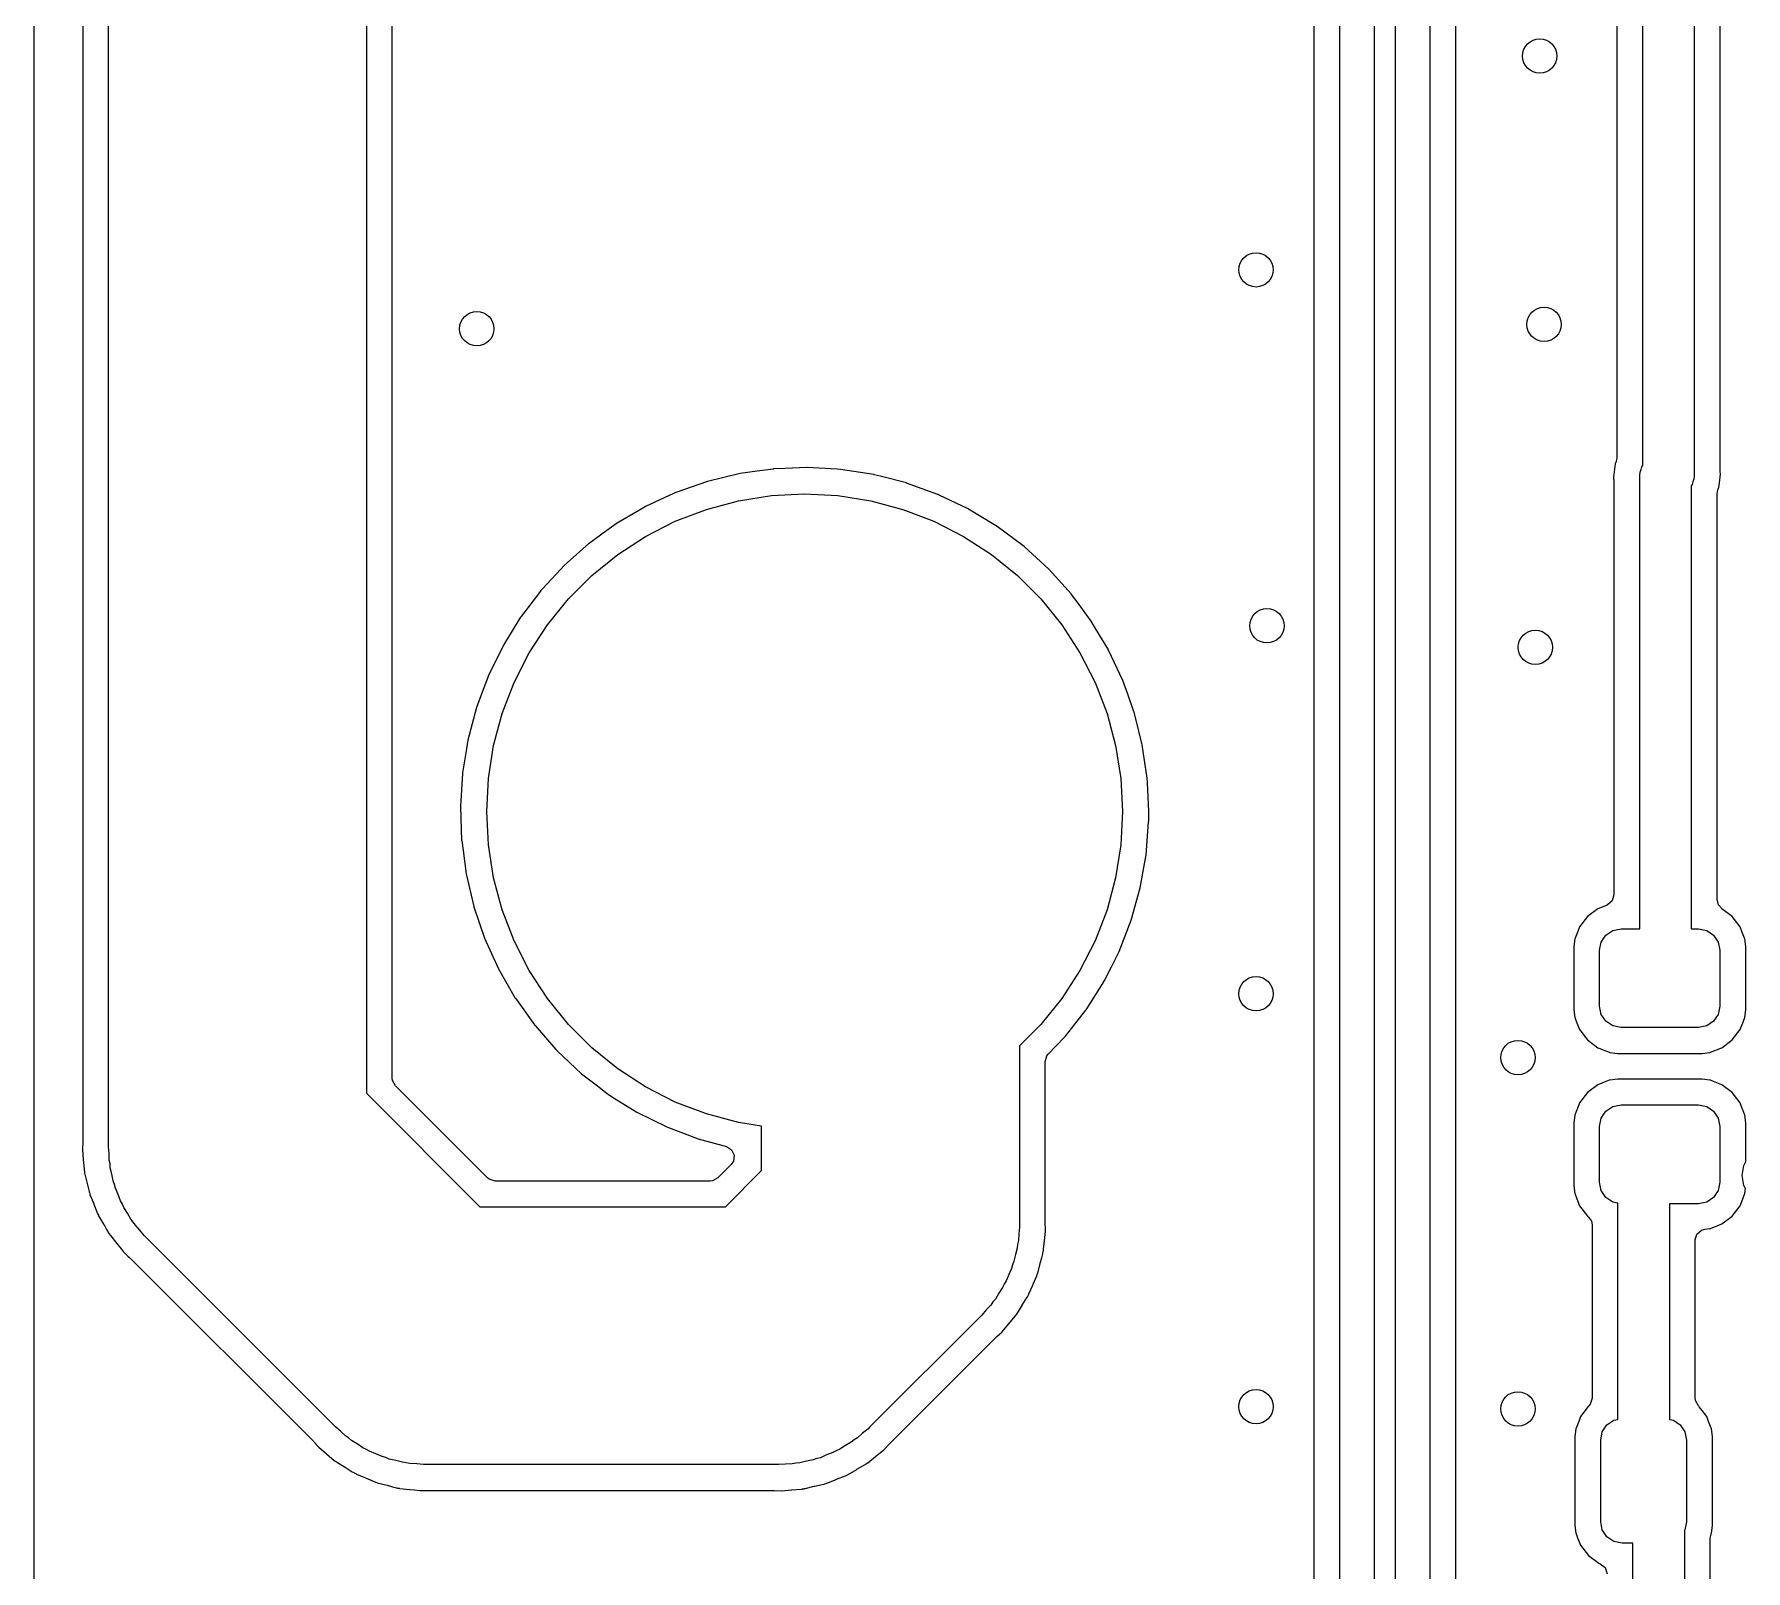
# Model space of a CAD drawing. Extents: x 4.14 to 7.68, y -5.31 to -1.77.
# Drawn here: x 4.135 to 4.919, y -3.891 to -3.187 of the extents above; entities that cross this region are included whole.
import ezdxf

# ---------------------------------------------------------------- set-up
doc = ezdxf.new("R2010")
doc.units = 0
doc.header["$MEASUREMENT"] = 0
doc.layers.add('BLACK', color=7, linetype='CONTINUOUS')

msp = doc.modelspace()

# ---------------------------------------------------------------- linework, layer by layer
at = {"layer": 'BLACK', "linetype": 'CONTINUOUS'}
for p, q in [((4.13522, -5.30864), (4.13522, -1.77797)), ((4.15746, -2.0367), (4.15746, -3.69464)), ((4.16929, -3.69685), (4.16929, -2.03543)), ((4.2874, -2.05989), (4.2874, -3.67239)), ((4.29923, -3.66543), (4.29923, -2.06685)), ((4.7215, -2.91331), (4.7215, -4.04448)), ((4.73333, -4.05144), (4.73333, -2.91069)), ((4.74908, -2.91396), (4.74908, -4.05471)), ((4.75892, -4.06204), (4.75892, -2.92129)), ((4.77467, -2.92456), (4.77467, -4.06531)), ((4.7865, -4.06269), (4.7865, -2.93152)), ((4.89581, -3.16), (4.89581, -3.3886)), ((4.87219, -3.38465), (4.87219, -3.16489)), ((4.90764, -3.38672), (4.90764, -3.16188)), ((4.86036, -3.17185), (4.86036, -3.38093)), ((4.46646, -3.38731), (4.45864, -3.38841)), ((4.47378, -3.38628), (4.46646, -3.38731)), ((4.4739, -3.38627), (4.47378, -3.38628)), ((4.47378, -3.38628), (4.47378, -3.38628)), ((4.47909, -3.38605), (4.4739, -3.38627)), ((4.48917, -3.38563), (4.47909, -3.38605)), ((4.48929, -3.38562), (4.48917, -3.38563)), ((4.48917, -3.38563), (4.48917, -3.38563)), ((4.50309, -3.38639), (4.48929, -3.38562)), ((4.50455, -3.38647), (4.50309, -3.38639)), ((4.50467, -3.38648), (4.50455, -3.38647)), ((4.50455, -3.38647), (4.50455, -3.38647)), ((4.5199, -3.38884), (4.50467, -3.38648)), ((4.85957, -3.38383), (4.85875, -3.39)), ((4.85998, -3.38283), (4.85957, -3.38383)), ((4.86036, -3.38093), (4.85998, -3.38283)), ((4.87101, -3.38771), (4.8715, -3.38649)), ((4.8715, -3.38649), (4.8718, -3.38521)), ((4.8718, -3.38521), (4.87219, -3.38465)), ((4.90768, -3.38737), (4.90764, -3.38672)), ((4.90785, -3.3886), (4.90768, -3.38737)), ((4.44367, -3.39203), (4.42912, -3.3971)), ((4.45864, -3.38841), (4.44367, -3.39203)), ((4.52001, -3.38887), (4.5199, -3.38884)), ((4.52273, -3.38957), (4.52001, -3.38887)), ((4.52001, -3.38887), (4.52001, -3.38887)), ((4.53482, -3.39267), (4.52273, -3.38957)), ((4.53493, -3.39271), (4.53482, -3.39267)), ((4.54918, -3.3979), (4.53493, -3.39271)), ((4.53493, -3.39271), (4.53493, -3.39271)), ((4.85875, -3.39), (4.85885, -3.39077)), ((4.85885, -3.39077), (4.85891, -3.39123)), ((4.85891, -3.39123), (4.85896, -3.39187)), ((4.85896, -3.39187), (4.85896, -3.58148)), ((4.87079, -3.39), (4.87083, -3.3896)), ((4.87079, -3.59701), (4.87079, -3.39)), ((4.8708, -3.38942), (4.87087, -3.38912)), ((4.87083, -3.3896), (4.8708, -3.38942)), ((4.87087, -3.38912), (4.87101, -3.38771)), ((4.8948, -3.39338), (4.89441, -3.39395)), ((4.89441, -3.39395), (4.89441, -3.59701)), ((4.8951, -3.39211), (4.8948, -3.39338)), ((4.89559, -3.39089), (4.8951, -3.39211)), ((4.89572, -3.38948), (4.89559, -3.39089)), ((4.8958, -3.38918), (4.89572, -3.38948)), ((4.89581, -3.3886), (4.89577, -3.38899)), ((4.89577, -3.38899), (4.8958, -3.38918)), ((4.90662, -3.39577), (4.90691, -3.39507)), ((4.90691, -3.39507), (4.90703, -3.39477)), ((4.90703, -3.39477), (4.90731, -3.39267)), ((4.90731, -3.39267), (4.90785, -3.3886)), ((4.42812, -3.39756), (4.41524, -3.40351)), ((4.42912, -3.3971), (4.42812, -3.39756)), ((4.44317, -3.40477), (4.4579, -3.40082)), ((4.4579, -3.40082), (4.47296, -3.39844)), ((4.47296, -3.39844), (4.48819, -3.39764)), ((4.48819, -3.39764), (4.50342, -3.39844)), ((4.50342, -3.39844), (4.51848, -3.40082)), ((4.51848, -3.40082), (4.5332, -3.40477)), ((4.5493, -3.39794), (4.54918, -3.3979)), ((4.54918, -3.3979), (4.54918, -3.3979)), ((4.54941, -3.39799), (4.5493, -3.39794)), ((4.54987, -3.39821), (4.54941, -3.39799)), ((4.54941, -3.39799), (4.54941, -3.39799)), ((4.56319, -3.4046), (4.54987, -3.39821)), ((4.90624, -3.39767), (4.90662, -3.39577)), ((4.90624, -3.5837), (4.90624, -3.39767)), ((4.41251, -3.4051), (4.40195, -3.4113)), ((4.41513, -3.40356), (4.41251, -3.4051)), ((4.41524, -3.40351), (4.41513, -3.40356)), ((4.41524, -3.40351), (4.41524, -3.40351)), ((4.41535, -3.41715), (4.42894, -3.41023)), ((4.42894, -3.41023), (4.44317, -3.40477)), ((4.5332, -3.40477), (4.54744, -3.41023)), ((4.54744, -3.41023), (4.56102, -3.41715)), ((4.56329, -3.40466), (4.56319, -3.4046)), ((4.57492, -3.4117), (4.56329, -3.40466)), ((4.56329, -3.40466), (4.56329, -3.40466)), ((4.39756, -3.41447), (4.38948, -3.42034)), ((4.40184, -3.41136), (4.39756, -3.41447)), ((4.40195, -3.4113), (4.40184, -3.41136)), ((4.40195, -3.4113), (4.40195, -3.4113)), ((4.40257, -3.42546), (4.41535, -3.41715)), ((4.56102, -3.41715), (4.57381, -3.42546)), ((4.57637, -3.41258), (4.57492, -3.4117)), ((4.5887, -3.4218), (4.57637, -3.41258)), ((4.38929, -3.42049), (4.37799, -3.43053)), ((4.38938, -3.42041), (4.38929, -3.42049)), ((4.38929, -3.42049), (4.38929, -3.42049)), ((4.38948, -3.42034), (4.38938, -3.42041)), ((4.38948, -3.42034), (4.38948, -3.42034)), ((4.39072, -3.43505), (4.40257, -3.42546)), ((4.57381, -3.42546), (4.58566, -3.43505)), ((4.60008, -3.43219), (4.5887, -3.4218)), ((4.37646, -3.43216), (4.3679, -3.4414)), ((4.37786, -3.43064), (4.37646, -3.43216)), ((4.37799, -3.43053), (4.37786, -3.43064)), ((4.61039, -3.44364), (4.60008, -3.43219)), ((4.36739, -3.44195), (4.36668, -3.44288)), ((4.3679, -3.4414), (4.36739, -3.44195)), ((4.37994, -3.44584), (4.39072, -3.43505)), ((4.58566, -3.43505), (4.59644, -3.44584)), ((4.36668, -3.44288), (4.35835, -3.45385)), ((4.37034, -3.45768), (4.37994, -3.44584)), ((4.59644, -3.44584), (4.60604, -3.45768)), ((4.61046, -3.44374), (4.61039, -3.44364)), ((4.61348, -3.44783), (4.61046, -3.44374)), ((4.61046, -3.44374), (4.61046, -3.44374)), ((4.61953, -3.45604), (4.61348, -3.44783)), ((4.35808, -3.45422), (4.35563, -3.45819)), ((4.35835, -3.45385), (4.35808, -3.45422)), ((4.36204, -3.47047), (4.37034, -3.45768)), ((4.60604, -3.45768), (4.61434, -3.47047)), ((4.62148, -3.45932), (4.61953, -3.45604)), ((4.35563, -3.45819), (4.3502, -3.46702)), ((4.62719, -3.4689), (4.62148, -3.45932)), ((4.35, -3.46734), (4.34325, -3.48119)), ((4.3502, -3.46702), (4.35, -3.46734)), ((4.35511, -3.48406), (4.36204, -3.47047)), ((4.61434, -3.47047), (4.62126, -3.48406)), ((4.62742, -3.46928), (4.62719, -3.4689)), ((4.63398, -3.48322), (4.62742, -3.46928)), ((4.34321, -3.4813), (4.34049, -3.48861)), ((4.34325, -3.48119), (4.34321, -3.4813)), ((4.34321, -3.4813), (4.34321, -3.4813)), ((4.34049, -3.48861), (4.33788, -3.49563)), ((4.34965, -3.49829), (4.35511, -3.48406)), ((4.62126, -3.48406), (4.62673, -3.49829)), ((4.6362, -3.48945), (4.63398, -3.48322)), ((4.63909, -3.49755), (4.6362, -3.48945)), ((4.33788, -3.49563), (4.33394, -3.51052)), ((4.3457, -3.51302), (4.34965, -3.49829)), ((4.62673, -3.49829), (4.63068, -3.51302)), ((4.63915, -3.49773), (4.63909, -3.49755)), ((4.64131, -3.50639), (4.63915, -3.49773)), ((4.33394, -3.51052), (4.33329, -3.51457)), ((4.34332, -3.52808), (4.3457, -3.51302)), ((4.63068, -3.51302), (4.63306, -3.52808)), ((4.64271, -3.51201), (4.64131, -3.50639)), ((4.64288, -3.51268), (4.64271, -3.51201)), ((4.64513, -3.52792), (4.64288, -3.51268)), ((4.33329, -3.51457), (4.33151, -3.52555)), ((4.33147, -3.52585), (4.33054, -3.54075)), ((4.33148, -3.52573), (4.33147, -3.52585)), ((4.33147, -3.52585), (4.33147, -3.52585)), ((4.33151, -3.52555), (4.33148, -3.52573)), ((4.34252, -3.54331), (4.34332, -3.52808)), ((4.63306, -3.52808), (4.63386, -3.54331)), ((4.64523, -3.5301), (4.64513, -3.52792)), ((4.64587, -3.54313), (4.64523, -3.5301)), ((4.33054, -3.54075), (4.33051, -3.54111)), ((4.33051, -3.54111), (4.33105, -3.5565)), ((4.34332, -3.55853), (4.34252, -3.54331)), ((4.63386, -3.54331), (4.63306, -3.55853)), ((4.64582, -3.54771), (4.64588, -3.54331)), ((4.64588, -3.54331), (4.64587, -3.54313)), ((4.64511, -3.55688), (4.64581, -3.54779)), ((4.64581, -3.54779), (4.64582, -3.54771)), ((4.64581, -3.54779), (4.64581, -3.54779)), ((4.33105, -3.5565), (4.33107, -3.55662)), ((4.33107, -3.55662), (4.33107, -3.55662)), ((4.33107, -3.55662), (4.33168, -3.56118)), ((4.3457, -3.57359), (4.34332, -3.55853)), ((4.63306, -3.55853), (4.63068, -3.57359)), ((4.64464, -3.56307), (4.64511, -3.55688)), ((4.33168, -3.56118), (4.33309, -3.57177)), ((4.64196, -3.57824), (4.64419, -3.5656)), ((4.64419, -3.5656), (4.64461, -3.56319)), ((4.64461, -3.56319), (4.64464, -3.56307)), ((4.64461, -3.56319), (4.64461, -3.56319)), ((4.33309, -3.57177), (4.33661, -3.58677)), ((4.34965, -3.58832), (4.3457, -3.57359)), ((4.63068, -3.57359), (4.62673, -3.58832)), ((4.63782, -3.59308), (4.64196, -3.57824)), ((4.85896, -3.58148), (4.85817, -3.58417)), ((4.33661, -3.58677), (4.33665, -3.58689)), ((4.33665, -3.58689), (4.33665, -3.58689)), ((4.33665, -3.58689), (4.34153, -3.60124)), ((4.35511, -3.60256), (4.34965, -3.58832)), ((4.62673, -3.58832), (4.62126, -3.60256)), ((4.84681, -3.59138), (4.84322, -3.59611)), ((4.85154, -3.58779), (4.84681, -3.59138)), ((4.85582, -3.5861), (4.85154, -3.58779)), ((4.85817, -3.58417), (4.85582, -3.5861)), ((4.90682, -3.58602), (4.90624, -3.5837)), ((4.90849, -3.58774), (4.90682, -3.58602)), ((4.90846, -3.58779), (4.90849, -3.58774)), ((4.91319, -3.59138), (4.90846, -3.58779)), ((4.91678, -3.59611), (4.91319, -3.59138)), ((4.63225, -3.60745), (4.63782, -3.59308)), ((4.84238, -3.59825), (4.84119, -3.60124)), ((4.84322, -3.59611), (4.84238, -3.59825)), ((4.85532, -3.59989), (4.85852, -3.59776)), ((4.85852, -3.59776), (4.86228, -3.59701)), ((4.86228, -3.59701), (4.87079, -3.59701)), ((4.89441, -3.59701), (4.89772, -3.59701)), ((4.89772, -3.59701), (4.90148, -3.59776)), ((4.90148, -3.59776), (4.90468, -3.59989)), ((4.91762, -3.59825), (4.91678, -3.59611)), ((4.91881, -3.60124), (4.91762, -3.59825)), ((4.34153, -3.60124), (4.34153, -3.60124)), ((4.34153, -3.60124), (4.34157, -3.60136)), ((4.34157, -3.60136), (4.34794, -3.61539)), ((4.36204, -3.61614), (4.35511, -3.60256)), ((4.62126, -3.60256), (4.61434, -3.61614)), ((4.84104, -3.60163), (4.84061, -3.60517)), ((4.84061, -3.60517), (4.84061, -3.63412)), ((4.84119, -3.60124), (4.84104, -3.60163)), ((4.85244, -3.60685), (4.85319, -3.60308)), ((4.85244, -3.63244), (4.85244, -3.60685)), ((4.85319, -3.60308), (4.85532, -3.59989)), ((4.90468, -3.59989), (4.90681, -3.60308)), ((4.90681, -3.60308), (4.90756, -3.60685)), ((4.90756, -3.60685), (4.90756, -3.63244)), ((4.91896, -3.60163), (4.91881, -3.60124)), ((4.91939, -3.60517), (4.91896, -3.60163)), ((4.91939, -3.63412), (4.91939, -3.60517)), ((4.62556, -3.62068), (4.62874, -3.61439)), ((4.62874, -3.61439), (4.63225, -3.60745)), ((4.34794, -3.61539), (4.35564, -3.62873)), ((4.37034, -3.62893), (4.36204, -3.61614)), ((4.61434, -3.61614), (4.60604, -3.62893)), ((4.61711, -3.6341), (4.62523, -3.6213)), ((4.62523, -3.6213), (4.6253, -3.6212)), ((4.62523, -3.6213), (4.62523, -3.6213)), ((4.6253, -3.6212), (4.62556, -3.62068)), ((4.35564, -3.62873), (4.35571, -3.62883)), ((4.35571, -3.62883), (4.35571, -3.62883)), ((4.35571, -3.62883), (4.36441, -3.64099)), ((4.37994, -3.64078), (4.37034, -3.62893)), ((4.60604, -3.62893), (4.59644, -3.64078)), ((4.60766, -3.64622), (4.61697, -3.6343)), ((4.61697, -3.6343), (4.61704, -3.6342)), ((4.61697, -3.6343), (4.61697, -3.6343)), ((4.61704, -3.6342), (4.61711, -3.6341)), ((4.61711, -3.6341), (4.61711, -3.6341)), ((4.84061, -3.63412), (4.84104, -3.63766)), ((4.84104, -3.63766), (4.84116, -3.63796)), ((4.84116, -3.63796), (4.84116, -3.63796)), ((4.84116, -3.63796), (4.84168, -3.63928)), ((4.85319, -3.63621), (4.85244, -3.63244)), ((4.85532, -3.6394), (4.85319, -3.63621)), ((4.90681, -3.63621), (4.90468, -3.6394)), ((4.90756, -3.63244), (4.90681, -3.63621)), ((4.91832, -3.63928), (4.91884, -3.63796)), ((4.91884, -3.63796), (4.91896, -3.63766)), ((4.91884, -3.63796), (4.91884, -3.63796)), ((4.91896, -3.63766), (4.91939, -3.63412)), ((4.36441, -3.64099), (4.36461, -3.64126)), ((4.36461, -3.64126), (4.36469, -3.64135)), ((4.36469, -3.64135), (4.36469, -3.64135)), ((4.36469, -3.64135), (4.37424, -3.65225)), ((4.39072, -3.65156), (4.37994, -3.64078)), ((4.59644, -3.64078), (4.58661, -3.65061)), ((4.60709, -3.64684), (4.60756, -3.64634)), ((4.60756, -3.64634), (4.60766, -3.64622)), ((4.84168, -3.63928), (4.84322, -3.64318)), ((4.84322, -3.64318), (4.84681, -3.64791)), ((4.85852, -3.64153), (4.85532, -3.6394)), ((4.86228, -3.64228), (4.85852, -3.64153)), ((4.89772, -3.64228), (4.86228, -3.64228)), ((4.90148, -3.64153), (4.89772, -3.64228)), ((4.90468, -3.6394), (4.90148, -3.64153)), ((4.91319, -3.64791), (4.91678, -3.64318)), ((4.91678, -3.64318), (4.91832, -3.63928)), ((4.37424, -3.65225), (4.37476, -3.65285)), ((4.37476, -3.65285), (4.38599, -3.66339)), ((4.40257, -3.66116), (4.39072, -3.65156)), ((4.58661, -3.65061), (4.58661, -3.73228)), ((4.59981, -3.65448), (4.60709, -3.64684)), ((4.84681, -3.64791), (4.85154, -3.6515)), ((4.85154, -3.6515), (4.85207, -3.65171)), ((4.85207, -3.65171), (4.85677, -3.65357)), ((4.85677, -3.65357), (4.85677, -3.65357)), ((4.85677, -3.65357), (4.85707, -3.65369)), ((4.85707, -3.65369), (4.8606, -3.65411)), ((4.8606, -3.65411), (4.8994, -3.65411)), ((4.8994, -3.65411), (4.90293, -3.65369)), ((4.90293, -3.65369), (4.90323, -3.65357)), ((4.90323, -3.65357), (4.90793, -3.65171)), ((4.90323, -3.65357), (4.90323, -3.65357)), ((4.90793, -3.65171), (4.90846, -3.6515)), ((4.90846, -3.6515), (4.91319, -3.64791)), ((4.41535, -3.66946), (4.40257, -3.66116)), ((4.59844, -3.6579), (4.59923, -3.65522)), ((4.59844, -3.73102), (4.59844, -3.6579)), ((4.59923, -3.65522), (4.59981, -3.65448)), ((4.29935, -3.66649), (4.29923, -3.66543)), ((4.30069, -3.66894), (4.29935, -3.66649)), ((4.34287, -3.71113), (4.30069, -3.66894)), ((4.38599, -3.66339), (4.39324, -3.66898)), ((4.39324, -3.66898), (4.39768, -3.6724)), ((4.42894, -3.67638), (4.41535, -3.66946)), ((4.85154, -3.6685), (4.84681, -3.67209)), ((4.85533, -3.667), (4.85154, -3.6685)), ((4.85677, -3.66643), (4.85533, -3.667)), ((4.85707, -3.66631), (4.85677, -3.66643)), ((4.85677, -3.66643), (4.85677, -3.66643)), ((4.8606, -3.66589), (4.85707, -3.66631)), ((4.8994, -3.66589), (4.8606, -3.66589)), ((4.90293, -3.66631), (4.8994, -3.66589)), ((4.90323, -3.66643), (4.90293, -3.66631)), ((4.90467, -3.667), (4.90323, -3.66643)), ((4.90323, -3.66643), (4.90323, -3.66643)), ((4.90846, -3.6685), (4.90467, -3.667)), ((4.91319, -3.67209), (4.90846, -3.6685)), ((4.2874, -3.67239), (4.33942, -3.72441)), ((4.39768, -3.6724), (4.39819, -3.67279)), ((4.39819, -3.67279), (4.3983, -3.67286)), ((4.3983, -3.67286), (4.3983, -3.67286)), ((4.3983, -3.67286), (4.40099, -3.67454)), ((4.40099, -3.67454), (4.41126, -3.68096)), ((4.44317, -3.68185), (4.42894, -3.67638)), ((4.84322, -3.67682), (4.84224, -3.67931)), ((4.84681, -3.67209), (4.84322, -3.67682)), ((4.85852, -3.67847), (4.86228, -3.67772)), ((4.86228, -3.67772), (4.89772, -3.67772)), ((4.89772, -3.67772), (4.90148, -3.67847)), ((4.91678, -3.67682), (4.91319, -3.67209)), ((4.91776, -3.67931), (4.91678, -3.67682)), ((4.41126, -3.68096), (4.42506, -3.68781)), ((4.4579, -3.68579), (4.44317, -3.68185)), ((4.84104, -3.68234), (4.84061, -3.68588)), ((4.84198, -3.67995), (4.84104, -3.68234)), ((4.84224, -3.67931), (4.84198, -3.67995)), ((4.85244, -3.68756), (4.85319, -3.68379)), ((4.85319, -3.68379), (4.85532, -3.6806)), ((4.85532, -3.6806), (4.85852, -3.67847)), ((4.90148, -3.67847), (4.90468, -3.6806)), ((4.90468, -3.6806), (4.90681, -3.68379)), ((4.90681, -3.68379), (4.90756, -3.68756)), ((4.91802, -3.67995), (4.91776, -3.67931)), ((4.91896, -3.68234), (4.91802, -3.67995)), ((4.91939, -3.68588), (4.91896, -3.68234)), ((4.42506, -3.68781), (4.43946, -3.69328)), ((4.43946, -3.69328), (4.45232, -3.69677)), ((4.4685, -3.68747), (4.4579, -3.68579)), ((4.4685, -3.70782), (4.4685, -3.68747)), ((4.84061, -3.68588), (4.84061, -3.71483)), ((4.85244, -3.71315), (4.85244, -3.68756)), ((4.90756, -3.68756), (4.90756, -3.71315)), ((4.91939, -3.70369), (4.91939, -3.68588)), ((4.15729, -3.69772), (4.15727, -3.69809)), ((4.15727, -3.69809), (4.15769, -3.70268)), ((4.15745, -3.69492), (4.15729, -3.69772)), ((4.15746, -3.69464), (4.15745, -3.69492)), ((4.16954, -3.69993), (4.16929, -3.69685)), ((4.16961, -3.70302), (4.16954, -3.69993)), ((4.45232, -3.69677), (4.4547, -3.69824)), ((4.4547, -3.69824), (4.45591, -3.70075)), ((4.45591, -3.70075), (4.45557, -3.70353)), ((4.15769, -3.70268), (4.1577, -3.70276)), ((4.1577, -3.70276), (4.15803, -3.70717)), ((4.15803, -3.70717), (4.15803, -3.70717)), ((4.15803, -3.70717), (4.15804, -3.70736)), ((4.15804, -3.70736), (4.15808, -3.70754)), ((4.15808, -3.70754), (4.15808, -3.70754)), ((4.15808, -3.70754), (4.15811, -3.70765)), ((4.15811, -3.70765), (4.15821, -3.70829)), ((4.15821, -3.70829), (4.15824, -3.70858)), ((4.15824, -3.70858), (4.15828, -3.70876)), ((4.15828, -3.70876), (4.15828, -3.70876)), ((4.15828, -3.70876), (4.15933, -3.71306)), ((4.16994, -3.70475), (4.16961, -3.70302)), ((4.17008, -3.7065), (4.16994, -3.70475)), ((4.17084, -3.70949), (4.17008, -3.7065)), ((4.45453, -3.70507), (4.44847, -3.71113)), ((4.45192, -3.72441), (4.4685, -3.70782)), ((4.45557, -3.70353), (4.45453, -3.70507)), ((4.91778, -3.71), (4.9185, -3.70544)), ((4.9185, -3.70544), (4.91939, -3.70369)), ((4.15933, -3.71306), (4.15935, -3.71314)), ((4.15935, -3.71314), (4.16033, -3.71745)), ((4.17141, -3.71253), (4.17084, -3.70949)), ((4.17201, -3.71418), (4.17141, -3.71253)), ((4.17244, -3.71588), (4.17201, -3.71418)), ((4.17367, -3.71872), (4.17244, -3.71588)), ((4.3437, -3.71179), (4.34287, -3.71113)), ((4.34638, -3.71258), (4.3437, -3.71179)), ((4.44496, -3.71258), (4.34638, -3.71258)), ((4.44602, -3.71247), (4.44496, -3.71258)), ((4.44847, -3.71113), (4.44602, -3.71247)), ((4.84061, -3.71483), (4.84104, -3.71837)), ((4.85319, -3.71692), (4.85244, -3.71315)), ((4.85532, -3.72011), (4.85319, -3.71692)), ((4.90681, -3.71692), (4.90468, -3.72011)), ((4.90756, -3.71315), (4.90681, -3.71692)), ((4.9185, -3.71456), (4.91778, -3.71)), ((4.91925, -3.71603), (4.9185, -3.71456)), ((4.91896, -3.71837), (4.91925, -3.71603)), ((4.16033, -3.71745), (4.16033, -3.71745)), ((4.16033, -3.71745), (4.16037, -3.71763)), ((4.16037, -3.71763), (4.16048, -3.71791)), ((4.16048, -3.71791), (4.16067, -3.71853)), ((4.16067, -3.71853), (4.16074, -3.71882)), ((4.16074, -3.71882), (4.16129, -3.72015)), ((4.16129, -3.72015), (4.16248, -3.72308)), ((4.16248, -3.72308), (4.16252, -3.72316)), ((4.16252, -3.72316), (4.16419, -3.72745)), ((4.17474, -3.72162), (4.17367, -3.71872)), ((4.1756, -3.72315), (4.17474, -3.72162)), ((4.1763, -3.72476), (4.1756, -3.72315)), ((4.17798, -3.72735), (4.1763, -3.72476)), ((4.33942, -3.72441), (4.45192, -3.72441)), ((4.84104, -3.71837), (4.84116, -3.71866)), ((4.84116, -3.71866), (4.84116, -3.71866)), ((4.84116, -3.71866), (4.84199, -3.72077)), ((4.84199, -3.72077), (4.84322, -3.72389)), ((4.84322, -3.72389), (4.84681, -3.72862)), ((4.85852, -3.72224), (4.85532, -3.72011)), ((4.86079, -3.72269), (4.85852, -3.72224)), ((4.86079, -3.82185), (4.86079, -3.72269)), ((4.89772, -3.72299), (4.88441, -3.72299)), ((4.88441, -3.72299), (4.88441, -3.82185)), ((4.90148, -3.72224), (4.89772, -3.72299)), ((4.90468, -3.72011), (4.90148, -3.72224)), ((4.91319, -3.72862), (4.91678, -3.72389)), ((4.91678, -3.72389), (4.91801, -3.72077)), ((4.91801, -3.72077), (4.91884, -3.71866)), ((4.91884, -3.71866), (4.91896, -3.71837)), ((4.91884, -3.71866), (4.91884, -3.71866)), ((4.16419, -3.72745), (4.16428, -3.72761)), ((4.16428, -3.72761), (4.16428, -3.72761)), ((4.16428, -3.72761), (4.16433, -3.72771)), ((4.16433, -3.72771), (4.16462, -3.72829)), ((4.16462, -3.72829), (4.16473, -3.72857)), ((4.16473, -3.72857), (4.16697, -3.73233)), ((4.16697, -3.73233), (4.16709, -3.73253)), ((4.16709, -3.73253), (4.16713, -3.7326)), ((4.16713, -3.7326), (4.16719, -3.73271)), ((4.1795, -3.73004), (4.17798, -3.72735)), ((4.1806, -3.73141), (4.1795, -3.73004)), ((4.18156, -3.73288), (4.1806, -3.73141)), ((4.58661, -3.73228), (4.5866, -3.73373)), ((4.59845, -3.73117), (4.59844, -3.73102)), ((4.59858, -3.73538), (4.59845, -3.73117)), ((4.84681, -3.72862), (4.84708, -3.72882)), ((4.84708, -3.72882), (4.84732, -3.72906)), ((4.84732, -3.72906), (4.84726, -3.72912)), ((4.84726, -3.72912), (4.84866, -3.73101)), ((4.84866, -3.73101), (4.84896, -3.73271)), ((4.90323, -3.73428), (4.9074, -3.73263)), ((4.9074, -3.73263), (4.90846, -3.73221)), ((4.90846, -3.73221), (4.91319, -3.72862)), ((4.16719, -3.73271), (4.16837, -3.73477)), ((4.16837, -3.73477), (4.16941, -3.7366)), ((4.16941, -3.7366), (4.16953, -3.73674)), ((4.16953, -3.73674), (4.1696, -3.73683)), ((4.1696, -3.73683), (4.16997, -3.73737)), ((4.16997, -3.73737), (4.17012, -3.73762)), ((4.17012, -3.73762), (4.17303, -3.74119)), ((4.18364, -3.73517), (4.18156, -3.73288)), ((4.18558, -3.73758), (4.18364, -3.73517)), ((4.18659, -3.73861), (4.18558, -3.73758)), ((4.2732, -3.82522), (4.18659, -3.73861)), ((4.58612, -3.73989), (4.58575, -3.7416)), ((4.58627, -3.7368), (4.58612, -3.73989)), ((4.5866, -3.73373), (4.58627, -3.7368)), ((4.59765, -3.74377), (4.59803, -3.74004)), ((4.59803, -3.73996), (4.59855, -3.73557)), ((4.59803, -3.74004), (4.59803, -3.73996)), ((4.59855, -3.73557), (4.59858, -3.73538)), ((4.84896, -3.73271), (4.84896, -3.81217)), ((4.89624, -3.7396), (4.89703, -3.73692)), ((4.89624, -3.81217), (4.89624, -3.7396)), ((4.89703, -3.73692), (4.89914, -3.73509)), ((4.89914, -3.73509), (4.9006, -3.73468)), ((4.9006, -3.73468), (4.90293, -3.7344)), ((4.90293, -3.7344), (4.90323, -3.73428)), ((4.90323, -3.73428), (4.90323, -3.73428)), ((4.17303, -3.74119), (4.17309, -3.74126)), ((4.17309, -3.74126), (4.1756, -3.74445)), ((4.1756, -3.74445), (4.17594, -3.74487)), ((4.17594, -3.74487), (4.17816, -3.74697)), ((4.17816, -3.74697), (4.17901, -3.74776)), ((4.17901, -3.74776), (4.17912, -3.74787)), ((4.17912, -3.74787), (4.26327, -3.83203)), ((4.58474, -3.74633), (4.58409, -3.74935)), ((4.58557, -3.74335), (4.58474, -3.74633)), ((4.58575, -3.7416), (4.58557, -3.74335)), ((4.59613, -3.75029), (4.59682, -3.74775)), ((4.59682, -3.74775), (4.59729, -3.74602)), ((4.59729, -3.74602), (4.59734, -3.74585)), ((4.59729, -3.74602), (4.59729, -3.74602)), ((4.59734, -3.74585), (4.59737, -3.74555)), ((4.59737, -3.74555), (4.59749, -3.74492)), ((4.59749, -3.74492), (4.59752, -3.74481)), ((4.59752, -3.74481), (4.59756, -3.74463)), ((4.59752, -3.74481), (4.59752, -3.74481)), ((4.59756, -3.74463), (4.59765, -3.74377)), ((4.58168, -3.75548), (4.58055, -3.75836)), ((4.58298, -3.75268), (4.58168, -3.75548)), ((4.58345, -3.75098), (4.58298, -3.75268)), ((4.58409, -3.74935), (4.58345, -3.75098)), ((4.59288, -3.75984), (4.59457, -3.75601)), ((4.59457, -3.75601), (4.59464, -3.75573)), ((4.59464, -3.75573), (4.59486, -3.75511)), ((4.59486, -3.75511), (4.5949, -3.75501)), ((4.5949, -3.75501), (4.59497, -3.75484)), ((4.59497, -3.75484), (4.5961, -3.75037)), ((4.5961, -3.75037), (4.59613, -3.75029)), ((4.57716, -3.76401), (4.57558, -3.76666)), ((4.57891, -3.76145), (4.57716, -3.76401)), ((4.57965, -3.75986), (4.57891, -3.76145)), ((4.58055, -3.75836), (4.57965, -3.75986)), ((4.59098, -3.76436), (4.59268, -3.76031)), ((4.59268, -3.76031), (4.59271, -3.76023)), ((4.59271, -3.76023), (4.59288, -3.75984)), ((4.57132, -3.77168), (4.56932, -3.77404)), ((4.57345, -3.76945), (4.57132, -3.77168)), ((4.57444, -3.768), (4.57345, -3.76945)), ((4.57558, -3.76666), (4.57444, -3.768)), ((4.58543, -3.77356), (4.58782, -3.76963)), ((4.58782, -3.76963), (4.58786, -3.76955)), ((4.58786, -3.76955), (4.59022, -3.76581)), ((4.59022, -3.76581), (4.59032, -3.76566)), ((4.59022, -3.76581), (4.59022, -3.76581)), ((4.59032, -3.76566), (4.5904, -3.76549)), ((4.5904, -3.76549), (4.59044, -3.76538)), ((4.59044, -3.76538), (4.59074, -3.76481)), ((4.59074, -3.76481), (4.59077, -3.76476)), ((4.59077, -3.76476), (4.5909, -3.76456)), ((4.5909, -3.76456), (4.59098, -3.76436)), ((4.56932, -3.77404), (4.51814, -3.82522)), ((4.57869, -3.78166), (4.58164, -3.77812)), ((4.58164, -3.77812), (4.58169, -3.77806)), ((4.58169, -3.77806), (4.5847, -3.77457)), ((4.5847, -3.77457), (4.58486, -3.77432)), ((4.58486, -3.77432), (4.58524, -3.77379)), ((4.58524, -3.77379), (4.58531, -3.7737)), ((4.58531, -3.7737), (4.58543, -3.77356)), ((4.5274, -3.83269), (4.57612, -3.78397)), ((4.57612, -3.78397), (4.57632, -3.78378)), ((4.57632, -3.78378), (4.57856, -3.78179)), ((4.57856, -3.78179), (4.57869, -3.78166)), ((4.57856, -3.78179), (4.57856, -3.78179)), ((4.84582, -3.81776), (4.8437, -3.82056)), ((4.84708, -3.8161), (4.84582, -3.81776)), ((4.84729, -3.81583), (4.84708, -3.8161)), ((4.84708, -3.8161), (4.84708, -3.8161)), ((4.84753, -3.81565), (4.84729, -3.81583)), ((4.84817, -3.81485), (4.84753, -3.81565)), ((4.84896, -3.81217), (4.84817, -3.81485)), ((4.89635, -3.81322), (4.89624, -3.81217)), ((4.89768, -3.81566), (4.89635, -3.81322)), ((4.89791, -3.81583), (4.89768, -3.81566)), ((4.89811, -3.8161), (4.89791, -3.81583)), ((4.89937, -3.81776), (4.89811, -3.8161)), ((4.89811, -3.8161), (4.89811, -3.8161)), ((4.9015, -3.82056), (4.89937, -3.81776)), ((4.27556, -3.82722), (4.2732, -3.82522)), ((4.5171, -3.82623), (4.5147, -3.82817)), ((4.51814, -3.82522), (4.5171, -3.82623)), ((4.84151, -3.82608), (4.84108, -3.82962)), ((4.84193, -3.82503), (4.84151, -3.82608)), ((4.84283, -3.82274), (4.84193, -3.82503)), ((4.8437, -3.82056), (4.84283, -3.82274)), ((4.85366, -3.82753), (4.8558, -3.82434)), ((4.8558, -3.82434), (4.85899, -3.82221)), ((4.85899, -3.82221), (4.86079, -3.82185)), ((4.88441, -3.82185), (4.88621, -3.82221)), ((4.88621, -3.82221), (4.8894, -3.82434)), ((4.8894, -3.82434), (4.89153, -3.82753)), ((4.90236, -3.82274), (4.9015, -3.82056)), ((4.90327, -3.82503), (4.90236, -3.82274)), ((4.90369, -3.82608), (4.90327, -3.82503)), ((4.90411, -3.82962), (4.90369, -3.82608)), ((4.26327, -3.83203), (4.26347, -3.83223)), ((4.26347, -3.83223), (4.26529, -3.83427)), ((4.26529, -3.83427), (4.26558, -3.8346)), ((4.2778, -3.82936), (4.27556, -3.82722)), ((4.27925, -3.83035), (4.2778, -3.82936)), ((4.28058, -3.83148), (4.27925, -3.83035)), ((4.28324, -3.83307), (4.28058, -3.83148)), ((4.28579, -3.83481), (4.28324, -3.83307)), ((4.50688, -3.83383), (4.50428, -3.83551)), ((4.50957, -3.83231), (4.50688, -3.83383)), ((4.51094, -3.83121), (4.50957, -3.83231)), ((4.51241, -3.83025), (4.51094, -3.83121)), ((4.5147, -3.82817), (4.51241, -3.83025)), ((4.5244, -3.83587), (4.52729, -3.8328)), ((4.52729, -3.8328), (4.5274, -3.83269)), ((4.84108, -3.82962), (4.84108, -3.87038)), ((4.85291, -3.8313), (4.85366, -3.82753)), ((4.85291, -3.8687), (4.85291, -3.8313)), ((4.89153, -3.82753), (4.89228, -3.8313)), ((4.89228, -3.8313), (4.89228, -3.8687)), ((4.90411, -3.87038), (4.90411, -3.82962)), ((4.26558, -3.8346), (4.26912, -3.83754)), ((4.26912, -3.83754), (4.26918, -3.8376)), ((4.26918, -3.8376), (4.27268, -3.84061)), ((4.27268, -3.84061), (4.27283, -3.8407)), ((4.27283, -3.8407), (4.27283, -3.8407)), ((4.27283, -3.8407), (4.27293, -3.84076)), ((4.27293, -3.84076), (4.27345, -3.84115)), ((4.27345, -3.84115), (4.27368, -3.84134)), ((4.27368, -3.84134), (4.27733, -3.84355)), ((4.28738, -3.83555), (4.28579, -3.83481)), ((4.28889, -3.83645), (4.28738, -3.83555)), ((4.29176, -3.83759), (4.28889, -3.83645)), ((4.29457, -3.83889), (4.29176, -3.83759)), ((4.29626, -3.83936), (4.29457, -3.83889)), ((4.29789, -3.84), (4.29626, -3.83936)), ((4.30091, -3.84065), (4.29789, -3.84)), ((4.30389, -3.84147), (4.30091, -3.84065)), ((4.30564, -3.84166), (4.30389, -3.84147)), ((4.30735, -3.84203), (4.30564, -3.84166)), ((4.31044, -3.84217), (4.30735, -3.84203)), ((4.31352, -3.8425), (4.31044, -3.84217)), ((4.47946, -3.84227), (4.47638, -3.84252)), ((4.48255, -3.8422), (4.47946, -3.84227)), ((4.48427, -3.84187), (4.48255, -3.8422)), ((4.48602, -3.84173), (4.48427, -3.84187)), ((4.48902, -3.84097), (4.48602, -3.84173)), ((4.49206, -3.8404), (4.48902, -3.84097)), ((4.49371, -3.8398), (4.49206, -3.8404)), ((4.49541, -3.83937), (4.49371, -3.8398)), ((4.49825, -3.83814), (4.49541, -3.83937)), ((4.50115, -3.83707), (4.49825, -3.83814)), ((4.50268, -3.83621), (4.50115, -3.83707)), ((4.50428, -3.83551), (4.50268, -3.83621)), ((4.51597, -3.84249), (4.51613, -3.8424)), ((4.51613, -3.8424), (4.51636, -3.84221)), ((4.51636, -3.84221), (4.5169, -3.84185)), ((4.5169, -3.84185), (4.51699, -3.84179)), ((4.51699, -3.84179), (4.51715, -3.84169)), ((4.51715, -3.84169), (4.52072, -3.83878)), ((4.52072, -3.83878), (4.52078, -3.83873)), ((4.52078, -3.83873), (4.52426, -3.83599)), ((4.52426, -3.83599), (4.5244, -3.83587)), ((4.52426, -3.83599), (4.52426, -3.83599)), ((4.27733, -3.84355), (4.27762, -3.84372)), ((4.27762, -3.84372), (4.27769, -3.84377)), ((4.27769, -3.84377), (4.28094, -3.84582)), ((4.28094, -3.84582), (4.28159, -3.84623)), ((4.28159, -3.84623), (4.28176, -3.8463)), ((4.28176, -3.8463), (4.28176, -3.8463)), ((4.28176, -3.8463), (4.28186, -3.84635)), ((4.28186, -3.84635), (4.28244, -3.84665)), ((4.28244, -3.84665), (4.28269, -3.8468)), ((4.28269, -3.8468), (4.28286, -3.84687)), ((4.28286, -3.84687), (4.28286, -3.84687)), ((4.28286, -3.84687), (4.28694, -3.84858)), ((4.28694, -3.84858), (4.28702, -3.84862)), ((4.28702, -3.84862), (4.29123, -3.85047)), ((4.31496, -3.84252), (4.31352, -3.8425)), ((4.47638, -3.84252), (4.31496, -3.84252)), ((4.49834, -3.85107), (4.50261, -3.84933)), ((4.50261, -3.84933), (4.50269, -3.84929)), ((4.50269, -3.84929), (4.50281, -3.84925)), ((4.50281, -3.84925), (4.50698, -3.84762)), ((4.50698, -3.84762), (4.50724, -3.84748)), ((4.50724, -3.84748), (4.50782, -3.84719)), ((4.50782, -3.84719), (4.5081, -3.84708)), ((4.5081, -3.84708), (4.51205, -3.84473)), ((4.51205, -3.84473), (4.51213, -3.84468)), ((4.51213, -3.84468), (4.51597, -3.84249)), ((4.51597, -3.84249), (4.51597, -3.84249)), ((4.29123, -3.85047), (4.29152, -3.85055)), ((4.29152, -3.85055), (4.29213, -3.85076)), ((4.29213, -3.85076), (4.29241, -3.85088)), ((4.29241, -3.85088), (4.29687, -3.85201)), ((4.29687, -3.85201), (4.29695, -3.85203)), ((4.29695, -3.85203), (4.29931, -3.85267)), ((4.29931, -3.85267), (4.30122, -3.85319)), ((4.30122, -3.85319), (4.30122, -3.85319)), ((4.30122, -3.85319), (4.3014, -3.85324)), ((4.3014, -3.85324), (4.30169, -3.85328)), ((4.30169, -3.85328), (4.30233, -3.8534)), ((4.30233, -3.8534), (4.30244, -3.85342)), ((4.30244, -3.85342), (4.30244, -3.85342)), ((4.30244, -3.85342), (4.30262, -3.85347)), ((4.30262, -3.85347), (4.3028, -3.85349)), ((4.3028, -3.85349), (4.3028, -3.85349)), ((4.3028, -3.85349), (4.3072, -3.85393)), ((4.3072, -3.85393), (4.30729, -3.85394)), ((4.30729, -3.85394), (4.30925, -3.85417)), ((4.30925, -3.85417), (4.31186, -3.85448)), ((4.31186, -3.85448), (4.31608, -3.85435)), ((4.31608, -3.85435), (4.31623, -3.85435)), ((4.31623, -3.85435), (4.47417, -3.85435)), ((4.47417, -3.85435), (4.47445, -3.85436)), ((4.47445, -3.85436), (4.47743, -3.85453)), ((4.47743, -3.85453), (4.47743, -3.85453)), ((4.47743, -3.85453), (4.47762, -3.85454)), ((4.47762, -3.85454), (4.4822, -3.85412)), ((4.4822, -3.85412), (4.48229, -3.85411)), ((4.48229, -3.85411), (4.4867, -3.85378)), ((4.4867, -3.85378), (4.48688, -3.85377)), ((4.4867, -3.85378), (4.4867, -3.85378)), ((4.48688, -3.85377), (4.48706, -3.85373)), ((4.48706, -3.85373), (4.48717, -3.8537)), ((4.48706, -3.85373), (4.48706, -3.85373)), ((4.48717, -3.8537), (4.48782, -3.8536)), ((4.48782, -3.8536), (4.48793, -3.85359)), ((4.48793, -3.85359), (4.48811, -3.85357)), ((4.48793, -3.85359), (4.48793, -3.85359)), ((4.48811, -3.85357), (4.48846, -3.85349)), ((4.48846, -3.85349), (4.49258, -3.85248)), ((4.49258, -3.85248), (4.49267, -3.85246)), ((4.49267, -3.85246), (4.49698, -3.85148)), ((4.49698, -3.85148), (4.49716, -3.85144)), ((4.49698, -3.85148), (4.49698, -3.85148)), ((4.49716, -3.85144), (4.49744, -3.85134)), ((4.49744, -3.85134), (4.49806, -3.85114)), ((4.49806, -3.85114), (4.49817, -3.85111)), ((4.49817, -3.85111), (4.49834, -3.85107)), ((4.49817, -3.85111), (4.49817, -3.85111)), ((4.84108, -3.87038), (4.84151, -3.87392)), ((4.85366, -3.87247), (4.85291, -3.8687)), ((4.8558, -3.87566), (4.85366, -3.87247)), ((4.89153, -3.87247), (4.8913, -3.87282)), ((4.8913, -3.87282), (4.8913, -3.93189)), ((4.89228, -3.8687), (4.89153, -3.87247)), ((4.90369, -3.87392), (4.90411, -3.87038)), ((4.84151, -3.87392), (4.84163, -3.87422)), ((4.84163, -3.87422), (4.84163, -3.87422)), ((4.84163, -3.87422), (4.84236, -3.87606)), ((4.84236, -3.87606), (4.8437, -3.87944)), ((4.8437, -3.87944), (4.84729, -3.88417)), ((4.85899, -3.87779), (4.8558, -3.87566)), ((4.86276, -3.87854), (4.85899, -3.87779)), ((4.86768, -3.87854), (4.86276, -3.87854)), ((4.86768, -3.93189), (4.86768, -3.87854)), ((4.90313, -3.87627), (4.90348, -3.87444)), ((4.90313, -3.92374), (4.90313, -3.87627)), ((4.90348, -3.87444), (4.90357, -3.87422)), ((4.90357, -3.87422), (4.90369, -3.87392)), ((4.90357, -3.87422), (4.90357, -3.87422)), ((4.84729, -3.88417), (4.85202, -3.88776)), ((4.85202, -3.88776), (4.85242, -3.88792)), ((4.85242, -3.88792), (4.85271, -3.88804)), ((4.85271, -3.88804), (4.85492, -3.88976)), ((4.85492, -3.88976), (4.85585, -3.89265))]:
    msp.add_line(p, q, dxfattribs=at)
at = {"layer": 'BLACK'}
for centre in [(4.825, -3.197), (4.695, -3.295), (4.338, -3.322), (4.827, -3.32), (4.7, -3.45813), (4.823, -3.468), (4.695, -3.62677), (4.815, -3.656), (4.695, -3.816), (4.815, -3.817)]:
    msp.add_circle(centre, 0.00787, dxfattribs=at)

doc.saveas('drawing.dxf')
